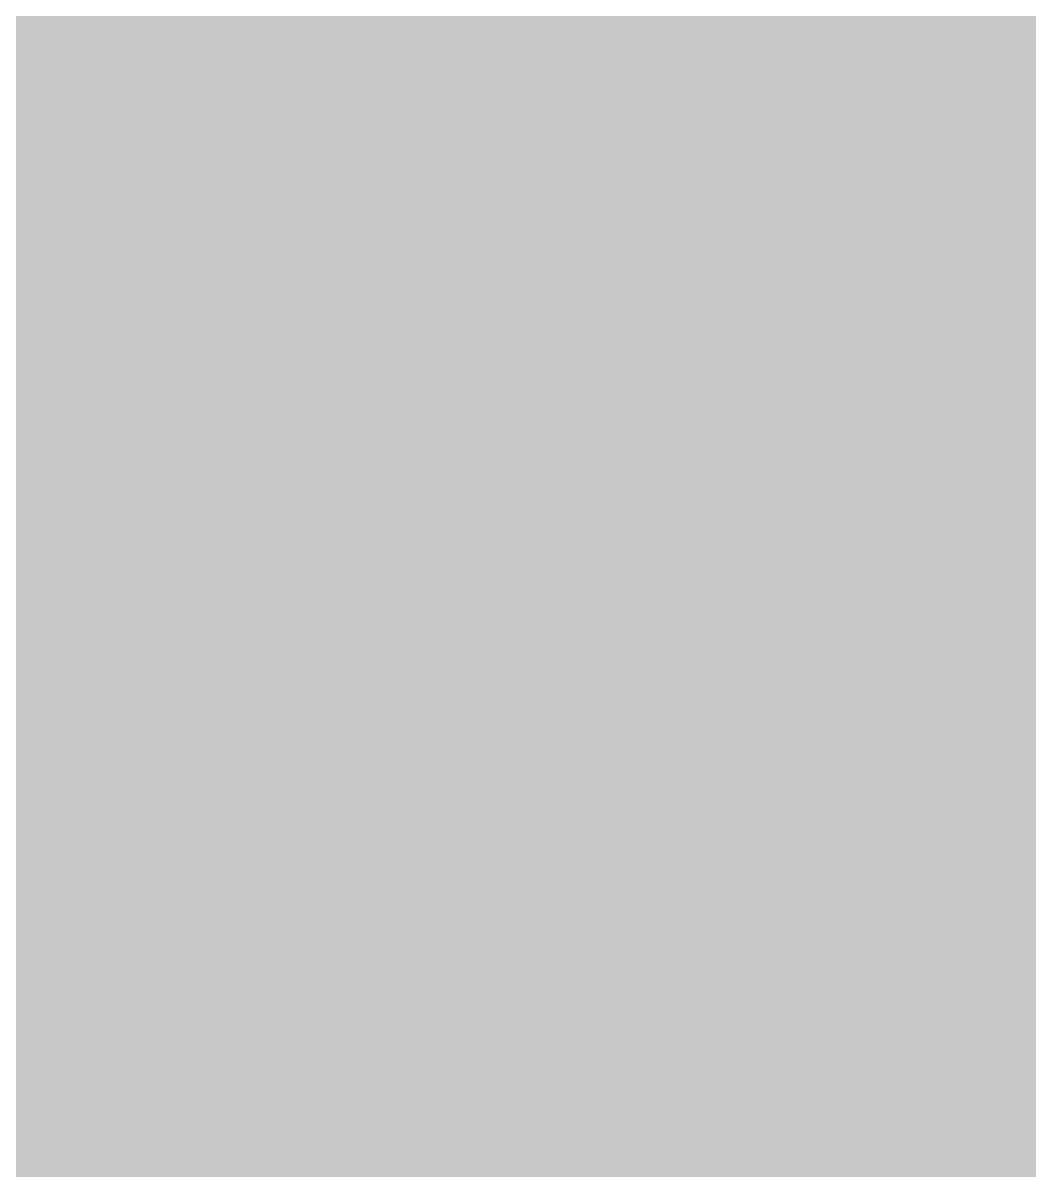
# Model space of a CAD drawing. Header units: millimetres. Extents: x 0 to 212, y 0 to 159.
# Drawn here: x 148.63 to 180.17, y 53.15 to 89.13 of the extents above; entities that cross this region are included whole.
import ezdxf

# ---------------------------------------------------------------- set-up
doc = ezdxf.new("R2010")
doc.units = ezdxf.units.MM

msp = doc.modelspace()

# ---------------------------------------------------------------- hatches: boundary and pattern name
msp.add_hatch(color=254).paths.add_polyline_path([(14.1633, 0.0536), (13.9878, 0.0533), (13.8125, 0.0559), (13.6373, 0.061), (13.462, 0.0686), (13.2893, 0.0787), (13.114, 0.0914), (12.9413, 0.1041), (12.7686, 0.1219), (12.5959, 0.1397), (12.4231, 0.16), (12.2504, 0.1829), (12.0777, 0.2057), (11.9075, 0.2337), (11.7373, 0.2616), (11.5672, 0.2921), (11.397, 0.3251), (11.2268, 0.3607), (11.0592, 0.3988), (10.8915, 0.4369), (10.7239, 0.4775), (10.5562, 0.5207), (10.3886, 0.5664), (10.2235, 0.6121), (10.0584, 0.6629), (9.8933, 0.7137), (9.7307, 0.7671), (9.5682, 0.8204), (9.4056, 0.8788), (9.2431, 0.9373), (9.083, 0.9982), (8.923, 1.0617), (8.763, 1.1252), (8.6055, 1.1938), (8.4455, 1.2624), (8.2906, 1.331), (8.1331, 1.4046), (7.9781, 1.4783), (7.8232, 1.5545), (7.6708, 1.6332), (7.5184, 1.7145), (7.366, 1.7958), (7.2161, 1.8796), (7.0663, 1.966), (6.919, 2.0523), (6.7716, 2.1438), (6.6243, 2.2352), (6.4795, 2.3266), (6.3348, 2.4232), (6.19, 2.5197), (6.0477, 2.6187), (5.908, 2.7178), (5.7683, 2.8194), (5.6286, 2.9235), (5.4915, 3.0302), (5.3543, 3.1369), (5.2197, 3.2461), (5.0851, 3.3579), (4.953, 3.4722), (4.8209, 3.5865), (4.6914, 3.7033), (4.5644, 3.8202), (4.4348, 3.9395), (4.3104, 4.0615), (4.1859, 4.1859), (4.0615, 4.3104), (3.9395, 4.4348), (3.8202, 4.5618), (3.7033, 4.6914), (3.5865, 4.8209), (3.4722, 4.953), (3.3579, 5.0851), (3.2487, 5.2197), (3.1369, 5.3543), (3.0302, 5.4915), (2.9235, 5.6286), (2.8194, 5.7683), (2.7178, 5.908), (2.6187, 6.0477), (2.5197, 6.19), (2.4232, 6.3348), (2.3266, 6.477), (2.2352, 6.6243), (2.1438, 6.7691), (2.0523, 6.919), (1.966, 7.0663), (1.8796, 7.2161), (1.7958, 7.366), (1.7145, 7.5184), (1.6332, 7.6708), (1.5545, 7.8232), (1.4783, 7.9781), (1.4046, 8.1331), (1.331, 8.2906), (1.2598, 8.4455), (1.1913, 8.603), (1.1252, 8.763), (1.0592, 8.923), (0.9982, 9.083), (0.9373, 9.2431), (0.8763, 9.4056), (0.8204, 9.5682), (0.7645, 9.7307), (0.7112, 9.8933), (0.6604, 10.0584), (0.6121, 10.2235), (0.5639, 10.3911), (0.5207, 10.5562), (0.4775, 10.7239), (0.4343, 10.8915), (0.3962, 11.0592), (0.3607, 11.2268), (0.3251, 11.397), (0.2921, 11.5672), (0.2616, 11.7373), (0.2311, 11.9075), (0.2057, 12.0802), (0.1803, 12.2504), (0.1575, 12.4231), (0.1372, 12.5959), (0.1194, 12.7686), (0.1041, 12.9413), (0.0889, 13.1166), (0.0787, 13.2893), (0.0686, 13.4645), (0.061, 13.6373), (0.0559, 13.8125), (0.0508, 13.9878), (0.0508, 14.163), (0.0522, 144.6925), (0.0508, 144.8664), (0.0559, 145.0416), (0.061, 145.2169), (0.0686, 145.3896), (0.0787, 145.5649), (0.0889, 145.7376), (0.1041, 145.9128), (0.1194, 146.0856), (0.1372, 146.2583), (0.1575, 146.431), (0.1803, 146.6037), (0.2057, 146.7739), (0.2311, 146.9466), (0.2616, 147.1168), (0.2921, 147.287), (0.3251, 147.4572), (0.3607, 147.6248), (0.3962, 147.795), (0.4343, 147.9626), (0.4775, 148.1303), (0.5207, 148.2979), (0.5639, 148.463), (0.6121, 148.6281), (0.6604, 148.7932), (0.7112, 148.9583), (0.7645, 149.1234), (0.8204, 149.286), (0.8763, 149.4485), (0.9373, 149.6111), (0.9982, 149.7711), (1.0592, 149.9311), (1.1252, 150.0911), (1.1913, 150.2486), (1.2598, 150.4061), (1.331, 150.5636), (1.4046, 150.7185), (1.4783, 150.876), (1.5545, 151.0284), (1.6332, 151.1833), (1.7145, 151.3357), (1.7958, 151.4856), (1.8796, 151.638), (1.966, 151.7879), (2.0523, 151.9352), (2.1438, 152.0825), (2.2352, 152.2298), (2.3266, 152.3746), (2.4232, 152.5194), (2.5197, 152.6616), (2.6187, 152.8039), (2.7178, 152.9461), (2.8194, 153.0858), (2.9235, 153.2255), (3.0302, 153.3627), (3.1369, 153.4973), (3.2487, 153.6344), (3.3579, 153.7665), (3.4722, 153.8986), (3.5865, 154.0307), (3.7033, 154.1602), (3.8202, 154.2898), (3.9395, 154.4168), (4.0615, 154.5438), (4.1859, 154.6682), (4.3104, 154.7901), (4.4348, 154.9121), (4.5644, 155.034), (4.6914, 155.1508), (4.8209, 155.2677), (4.953, 155.382), (5.0851, 155.4937), (5.2197, 155.6055), (5.3543, 155.7147), (5.4915, 155.8239), (5.6286, 155.9281), (5.7683, 156.0322), (5.908, 156.1338), (6.0477, 156.2354), (6.19, 156.3345), (6.3348, 156.431), (6.4795, 156.525), (6.6243, 156.6189), (6.7716, 156.7104), (6.919, 156.7993), (7.0663, 156.8882), (7.2161, 156.9745), (7.366, 157.0584), (7.5184, 157.1396), (7.6708, 157.2209), (7.8232, 157.2971), (7.9781, 157.3733), (8.1331, 157.4495), (8.2906, 157.5206), (8.4455, 157.5918), (8.6055, 157.6603), (8.763, 157.7289), (8.923, 157.7924), (9.083, 157.8559), (9.2431, 157.9169), (9.4056, 157.9753), (9.5682, 158.0337), (9.7307, 158.0871), (9.8933, 158.1404), (10.0584, 158.1912), (10.2235, 158.242), (10.3886, 158.2877), (10.5562, 158.3334), (10.7239, 158.3766), (10.8915, 158.4173), (11.0592, 158.4579), (11.2268, 158.4935), (11.397, 158.529), (11.5672, 158.562), (11.7373, 158.5925), (11.9075, 158.6205), (12.0777, 158.6484), (12.2504, 158.6713), (12.4231, 158.6941), (12.5959, 158.7144), (12.7686, 158.7322), (12.9413, 158.75), (13.114, 158.7627), (13.2893, 158.7754), (13.462, 158.7856), (13.6373, 158.7932), (13.8125, 158.7983), (13.9878, 158.8008), (14.163, 158.8033), (197.6078, 158.8036), (197.7822, 158.8008), (197.9574, 158.7983), (198.1327, 158.7932), (198.3054, 158.7856), (198.4807, 158.7754), (198.6534, 158.7627), (198.8287, 158.75), (199.0014, 158.7322), (199.1741, 158.7144), (199.3468, 158.6941), (199.5195, 158.6713), (199.6897, 158.6484), (199.8624, 158.6205), (200.0326, 158.5925), (200.2028, 158.562), (200.373, 158.529), (200.5432, 158.4935), (200.7108, 158.4579), (200.8784, 158.4173), (201.0461, 158.3766), (201.2137, 158.3334), (201.3788, 158.2877), (201.5465, 158.242), (201.7116, 158.1912), (201.8767, 158.1404), (202.0392, 158.0871), (202.2018, 158.0337), (202.3643, 157.9753), (202.5269, 157.9169), (202.6869, 157.8559), (202.8469, 157.7924), (203.007, 157.7289), (203.167, 157.6603), (203.3245, 157.5918), (203.4794, 157.5206), (203.6369, 157.4495), (203.7918, 157.3733), (203.9468, 157.2971), (204.0992, 157.2209), (204.2516, 157.1396), (204.404, 157.0584), (204.5538, 156.9745), (204.7037, 156.8882), (204.8535, 156.7993), (205.0009, 156.7104), (205.1456, 156.6189), (205.293, 156.525), (205.4352, 156.431), (205.58, 156.3345), (205.7222, 156.2354), (205.8619, 156.1338), (206.0016, 156.0322), (206.1413, 155.9281), (206.2785, 155.8239), (206.4156, 155.7147), (206.5503, 155.6055), (206.6849, 155.4937), (206.817, 155.382), (206.949, 155.2677), (207.0786, 155.1508), (207.2081, 155.034), (207.3351, 154.9121), (207.4596, 154.7901), (207.584, 154.6682), (207.7085, 154.5438), (207.8304, 154.4168), (207.9498, 154.2898), (208.0666, 154.1602), (208.1835, 154.0307), (208.2978, 153.8986), (208.4121, 153.7665), (208.5238, 153.6344), (208.6331, 153.4973), (208.7397, 153.3627), (208.8464, 153.2255), (208.9506, 153.0858), (209.0522, 152.9461), (209.1512, 152.8039), (209.2503, 152.6616), (209.3468, 152.5194), (209.4433, 152.3746), (209.5348, 152.2298), (209.6262, 152.0825), (209.7176, 151.9352), (209.804, 151.7879), (209.8904, 151.638), (209.9742, 151.4856), (210.0555, 151.3357), (210.1367, 151.1833), (210.2155, 151.0284), (210.2917, 150.876), (210.3653, 150.7185), (210.439, 150.5636), (210.5076, 150.4061), (210.5762, 150.2486), (210.6447, 150.0911), (210.7082, 149.9311), (210.7717, 149.7711), (210.8327, 149.6111), (210.8911, 149.4485), (210.9495, 149.286), (211.0029, 149.1234), (211.0562, 148.9583), (211.107, 148.7932), (211.1578, 148.6281), (211.2035, 148.463), (211.2493, 148.2979), (211.2924, 148.1303), (211.3331, 147.9626), (211.3712, 147.795), (211.4093, 147.6248), (211.4448, 147.4572), (211.4779, 147.287), (211.5083, 147.1168), (211.5363, 146.9466), (211.5642, 146.7739), (211.5871, 146.6037), (211.6099, 146.431), (211.6303, 146.2583), (211.648, 146.0856), (211.6658, 145.9128), (211.6785, 145.7376), (211.6912, 145.5649), (211.7014, 145.3896), (211.709, 145.2169), (211.7141, 145.0416), (211.7166, 144.8664), (211.7166, 144.6911), (211.7189, 14.1647), (211.7166, 13.9878), (211.7141, 13.8125), (211.709, 13.6373), (211.7014, 13.4645), (211.6912, 13.2893), (211.6785, 13.1166), (211.6658, 12.9413), (211.648, 12.7686), (211.6303, 12.5959), (211.6099, 12.4231), (211.5871, 12.2504), (211.5642, 12.0802), (211.5363, 11.9075), (211.5083, 11.7373), (211.4779, 11.5672), (211.4448, 11.397), (211.4093, 11.2268), (211.3712, 11.0592), (211.3331, 10.8915), (211.2924, 10.7239), (211.2493, 10.5562), (211.2035, 10.3911), (211.1578, 10.2235), (211.107, 10.0584), (211.0562, 9.8933), (211.0029, 9.7307), (210.9495, 9.5682), (210.8911, 9.4056), (210.8327, 9.2431), (210.7717, 9.083), (210.7082, 8.923), (210.6447, 8.763), (210.5762, 8.603), (210.5076, 8.4455), (210.439, 8.2906), (210.3653, 8.1331), (210.2917, 7.9781), (210.2155, 7.8232), (210.1367, 7.6708), (210.0555, 7.5184), (209.9742, 7.366), (209.8904, 7.2161), (209.804, 7.0663), (209.7176, 6.919), (209.6262, 6.7691), (209.5348, 6.6243), (209.4433, 6.477), (209.3468, 6.3348), (209.2503, 6.19), (209.1512, 6.0477), (209.0522, 5.908), (208.9506, 5.7683), (208.8464, 5.6286), (208.7397, 5.4915), (208.6331, 5.3543), (208.5238, 5.2197), (208.4121, 5.0851), (208.2978, 4.953), (208.1835, 4.8209), (208.0666, 4.6914), (207.9498, 4.5618), (207.8304, 4.4348), (207.7085, 4.3104), (207.584, 4.1859), (207.4596, 4.0615), (207.3351, 3.9395), (207.2081, 3.8202), (207.0786, 3.7033), (206.949, 3.5865), (206.817, 3.4722), (206.6849, 3.3579), (206.5503, 3.2461), (206.4156, 3.1369), (206.2785, 3.0302), (206.1413, 2.9235), (206.0016, 2.8194), (205.8619, 2.7178), (205.7222, 2.6187), (205.58, 2.5197), (205.4352, 2.4232), (205.293, 2.3266), (205.1456, 2.2352), (205.0009, 2.1438), (204.8535, 2.0523), (204.7037, 1.966), (204.5538, 1.8796), (204.404, 1.7958), (204.2516, 1.7145), (204.0992, 1.6332), (203.9468, 1.5545), (203.7918, 1.4783), (203.6369, 1.4046), (203.4794, 1.331), (203.3245, 1.2624), (203.167, 1.1938), (203.007, 1.1252), (202.8469, 1.0617), (202.6869, 0.9982), (202.5269, 0.9373), (202.3643, 0.8788), (202.2018, 0.8204), (202.0392, 0.7671), (201.8767, 0.7137), (201.7116, 0.6629), (201.5465, 0.6121), (201.3788, 0.5664), (201.2137, 0.5207), (201.0461, 0.4775), (200.8784, 0.4369), (200.7108, 0.3988), (200.5432, 0.3607), (200.373, 0.3251), (200.2028, 0.2921), (200.0326, 0.2616), (199.8624, 0.2337), (199.6897, 0.2057), (199.5195, 0.1829), (199.3468, 0.16), (199.1741, 0.1397), (199.0014, 0.1219), (198.8287, 0.1041), (198.6534, 0.0914), (198.4807, 0.0787), (198.3054, 0.0686), (198.1327, 0.061), (197.9574, 0.0559), (197.7822, 0.0533), (197.6069, 0.0533)])
h = msp.add_hatch(color=59)
edge = h.paths.add_edge_path()
edge.add_line((150.7945, 76.0772), (150.7947, 75.8876))
edge.add_line((150.7947, 75.8876), (150.7998, 75.7047))
edge.add_line((150.7998, 75.7047), (150.8074, 75.5218))
edge.add_line((150.8074, 75.5218), (150.8176, 75.344))
edge.add_line((150.8176, 75.344), (150.8328, 75.1688))
edge.add_line((150.8328, 75.1688), (150.8481, 74.9935))
edge.add_line((150.8481, 74.9935), (150.8684, 74.8233))
edge.add_line((150.8684, 74.8233), (150.8912, 74.6557))
edge.add_line((150.8912, 74.6557), (150.9166, 74.4906))
edge.add_line((150.9166, 74.4906), (150.9471, 74.328))
edge.add_line((150.9471, 74.328), (150.9776, 74.168))
edge.add_line((150.9776, 74.168), (151.0132, 74.0131))
edge.add_line((151.0132, 74.0131), (151.0487, 73.8581))
edge.add_line((151.0487, 73.8581), (151.0894, 73.7083))
edge.add_line((151.0894, 73.7083), (151.1325, 73.5584))
edge.add_line((151.1325, 73.5584), (151.1783, 73.4136))
edge.add_line((151.1783, 73.4136), (151.2265, 73.2714))
edge.add_line((151.2265, 73.2714), (151.2773, 73.1317))
edge.add_line((151.2773, 73.1317), (151.3307, 72.9945))
edge.add_line((151.3307, 72.9945), (151.3891, 72.8624))
edge.add_line((151.3891, 72.8624), (151.4475, 72.7304))
edge.add_line((151.4475, 72.7304), (151.5085, 72.6034))
edge.add_line((151.5085, 72.6034), (151.572, 72.4764))
edge.add_line((151.572, 72.4764), (151.6405, 72.3544))
edge.add_line((151.6405, 72.3544), (151.7091, 72.2351))
edge.add_line((151.7091, 72.2351), (151.7802, 72.1182))
edge.add_line((151.7802, 72.1182), (151.8539, 72.0039))
edge.add_line((151.8539, 72.0039), (151.9326, 71.8947))
edge.add_line((151.9326, 71.8947), (152.0114, 71.7855))
edge.add_line((152.0114, 71.7855), (152.0927, 71.6813))
edge.add_line((152.0927, 71.6813), (152.1765, 71.5797))
edge.add_line((152.1765, 71.5797), (152.2628, 71.4807))
edge.add_line((152.2628, 71.4807), (152.3492, 71.3842))
edge.add_line((152.3492, 71.3842), (152.4406, 71.2902))
edge.add_line((152.4406, 71.2902), (152.5346, 71.2013))
edge.add_line((152.5346, 71.2013), (152.6286, 71.1149))
edge.add_line((152.6286, 71.1149), (152.7251, 71.0311))
edge.add_line((152.7251, 71.0311), (152.8267, 70.9498))
edge.add_line((152.8267, 70.9498), (152.9283, 70.8711))
edge.add_line((152.9283, 70.8711), (153.0299, 70.7949))
edge.add_line((153.0299, 70.7949), (153.1366, 70.7238))
edge.add_line((153.1366, 70.7238), (153.2458, 70.6526))
edge.add_line((153.2458, 70.6526), (153.355, 70.5866))
edge.add_line((153.355, 70.5866), (153.4668, 70.5231))
edge.add_line((153.4668, 70.5231), (153.5811, 70.4647))
edge.add_line((153.5811, 70.4647), (153.6954, 70.4063))
edge.add_line((153.6954, 70.4063), (153.8148, 70.3529))
edge.add_line((153.8148, 70.3529), (153.9342, 70.3021))
edge.add_line((153.9342, 70.3021), (154.0561, 70.2539))
edge.add_line((154.0561, 70.2539), (154.178, 70.2081))
edge.add_line((154.178, 70.2081), (154.305, 70.1675))
edge.add_line((154.305, 70.1675), (154.432, 70.1269))
edge.add_line((154.432, 70.1269), (154.559, 70.0913))
edge.add_line((154.559, 70.0913), (154.6911, 70.0583))
edge.add_line((154.6911, 70.0583), (154.8232, 70.0303))
edge.add_line((154.8232, 70.0303), (154.9552, 70.0024))
edge.add_line((154.9552, 70.0024), (155.0924, 69.9795))
edge.add_line((155.0924, 69.9795), (155.2296, 69.9592))
edge.add_line((155.2296, 69.9592), (155.3667, 69.9414))
edge.add_line((155.3667, 69.9414), (155.509, 69.9287))
edge.add_line((155.509, 69.9287), (155.6512, 69.916))
edge.add_line((155.6512, 69.916), (155.7934, 69.9084))
edge.add_line((155.7934, 69.9084), (155.9382, 69.9033))
edge.add_line((155.9382, 69.9033), (156.0855, 69.9033))
edge.add_line((156.0855, 69.9033), (156.1871, 69.9033))
edge.add_line((156.1871, 69.9033), (156.2887, 69.9059))
edge.add_line((156.2887, 69.9059), (156.3878, 69.9084))
edge.add_line((156.3878, 69.9084), (156.4894, 69.9135))
edge.add_line((156.4894, 69.9135), (156.5859, 69.9211))
edge.add_line((156.5859, 69.9211), (156.685, 69.9287))
edge.add_line((156.685, 69.9287), (156.7815, 69.9389))
edge.add_line((156.7815, 69.9389), (156.878, 69.9516))
edge.add_line((156.878, 69.9516), (156.9745, 69.9643))
edge.add_line((156.9745, 69.9643), (157.0685, 69.977))
edge.add_line((157.0685, 69.977), (157.1625, 69.9922))
edge.add_line((157.1625, 69.9922), (157.2565, 70.01))
edge.add_line((157.2565, 70.01), (157.3479, 70.0278))
edge.add_line((157.3479, 70.0278), (157.4394, 70.0481))
edge.add_line((157.4394, 70.0481), (157.5308, 70.0684))
edge.add_line((157.5308, 70.0684), (157.6222, 70.0888))
edge.add_line((157.6222, 70.0888), (157.7111, 70.1142))
edge.add_line((157.7111, 70.1142), (157.7975, 70.137))
edge.add_line((157.7975, 70.137), (157.8864, 70.165))
edge.add_line((157.8864, 70.165), (157.9728, 70.1904))
edge.add_line((157.9728, 70.1904), (158.0591, 70.2183))
edge.add_line((158.0591, 70.2183), (158.1455, 70.2488))
edge.add_line((158.1455, 70.2488), (158.2293, 70.2793))
edge.add_line((158.2293, 70.2793), (158.3131, 70.3123))
edge.add_line((158.3131, 70.3123), (158.3969, 70.3453))
edge.add_line((158.3969, 70.3453), (158.4782, 70.3783))
edge.add_line((158.4782, 70.3783), (158.5595, 70.4139))
edge.add_line((158.5595, 70.4139), (158.6408, 70.452))
edge.add_line((158.6408, 70.452), (158.7195, 70.4875))
edge.add_line((158.7195, 70.4875), (158.8008, 70.5282))
edge.add_line((158.8008, 70.5282), (158.877, 70.5663))
edge.add_line((158.877, 70.5663), (158.9557, 70.6069))
edge.add_line((158.9557, 70.6069), (159.0319, 70.6501))
edge.add_line((159.0319, 70.6501), (159.1081, 70.6933))
edge.add_line((159.1081, 70.6933), (159.1843, 70.7365))
edge.add_line((159.1843, 70.7365), (159.258, 70.7822))
edge.add_line((159.258, 70.7822), (159.3342, 70.8279))
edge.add_line((159.3342, 70.8279), (159.4053, 70.8736))
edge.add_line((159.4053, 70.8736), (159.479, 70.9219))
edge.add_line((159.479, 70.9219), (159.5501, 70.9701))
edge.add_line((159.5501, 70.9701), (159.6212, 71.0209))
edge.add_line((159.6212, 71.0209), (159.6923, 71.0692))
edge.add_line((159.6923, 71.0692), (159.7609, 71.1225))
edge.add_line((159.7609, 71.1225), (159.8295, 71.1733))
edge.add_line((159.8295, 71.1733), (159.8981, 71.2267))
edge.add_line((159.8981, 71.2267), (159.9667, 71.28))
edge.add_line((159.9667, 71.28), (160.0327, 71.3359))
edge.add_line((160.0327, 71.3359), (160.0987, 71.3918))
edge.add_line((160.0987, 71.3918), (160.1648, 71.4477))
edge.add_line((160.1648, 71.4477), (160.2283, 71.5035))
edge.add_line((160.2283, 71.5035), (160.2918, 71.562))
edge.add_line((160.2918, 71.562), (160.3553, 71.6204))
edge.add_line((160.3553, 71.6204), (160.4188, 71.6788))
edge.add_line((160.4188, 71.6788), (160.4797, 71.7398))
edge.add_line((160.4797, 71.7398), (160.5407, 71.7982))
edge.add_line((160.5407, 71.7982), (160.6017, 71.8617))
edge.add_line((160.6017, 71.8617), (160.6601, 71.9226))
edge.add_line((160.6601, 71.9226), (160.721, 71.9836))
edge.add_line((160.721, 71.9836), (160.7795, 72.0471))
edge.add_line((160.7795, 72.0471), (160.8353, 72.1106))
edge.add_line((160.8353, 72.1106), (160.8938, 72.1766))
edge.add_line((160.8938, 72.1766), (160.9496, 72.2401))
edge.add_line((160.9496, 72.2401), (161.0055, 72.3062))
edge.add_line((161.0055, 72.3062), (161.0589, 72.3722))
edge.add_line((161.0589, 72.3722), (160.4617, 68.9497))
edge.add_line((160.4617, 68.9497), (160.4391, 68.8315))
edge.add_line((160.4391, 68.8315), (160.4137, 68.7146))
edge.add_line((160.4137, 68.7146), (160.3883, 68.6003))
edge.add_line((160.3883, 68.6003), (160.3629, 68.4886))
edge.add_line((160.3629, 68.4886), (160.335, 68.3793))
edge.add_line((160.335, 68.3793), (160.3045, 68.2727))
edge.add_line((160.3045, 68.2727), (160.274, 68.1685))
edge.add_line((160.274, 68.1685), (160.2435, 68.0644))
edge.add_line((160.2435, 68.0644), (160.208, 67.9628))
edge.add_line((160.208, 67.9628), (160.1724, 67.8637))
edge.add_line((160.1724, 67.8637), (160.1368, 67.7672))
edge.add_line((160.1368, 67.7672), (160.0987, 67.6732))
edge.add_line((160.0987, 67.6732), (160.0581, 67.5818))
edge.add_line((160.0581, 67.5818), (160.0149, 67.4903))
edge.add_line((160.0149, 67.4903), (159.9717, 67.4014))
edge.add_line((159.9717, 67.4014), (159.9286, 67.3151))
edge.add_line((159.9286, 67.3151), (159.8803, 67.2313))
edge.add_line((159.8803, 67.2313), (159.832, 67.1474))
edge.add_line((159.832, 67.1474), (159.7838, 67.0662))
edge.add_line((159.7838, 67.0662), (159.733, 66.9874))
edge.add_line((159.733, 66.9874), (159.6796, 66.9112))
edge.add_line((159.6796, 66.9112), (159.6238, 66.8376))
edge.add_line((159.6238, 66.8376), (159.5679, 66.7639))
edge.add_line((159.5679, 66.7639), (159.5095, 66.6928))
edge.add_line((159.5095, 66.6928), (159.4485, 66.6242))
edge.add_line((159.4485, 66.6242), (159.3875, 66.5582))
edge.add_line((159.3875, 66.5582), (159.324, 66.4921))
edge.add_line((159.324, 66.4921), (159.258, 66.4312))
edge.add_line((159.258, 66.4312), (159.192, 66.3702))
edge.add_line((159.192, 66.3702), (159.1208, 66.3092))
edge.add_line((159.1208, 66.3092), (159.0523, 66.2534))
edge.add_line((159.0523, 66.2534), (158.9786, 66.1975))
edge.add_line((158.9786, 66.1975), (158.9049, 66.1441))
edge.add_line((158.9049, 66.1441), (158.8287, 66.0908))
edge.add_line((158.8287, 66.0908), (158.75, 66.0425))
edge.add_line((158.75, 66.0425), (158.6687, 65.9943))
edge.add_line((158.6687, 65.9943), (158.5874, 65.9486))
edge.add_line((158.5874, 65.9486), (158.5036, 65.9028))
edge.add_line((158.5036, 65.9028), (158.4173, 65.8597))
edge.add_line((158.4173, 65.8597), (158.3284, 65.819))
edge.add_line((158.3284, 65.819), (158.2395, 65.7809))
edge.add_line((158.2395, 65.7809), (158.148, 65.7428))
edge.add_line((158.148, 65.7428), (158.054, 65.7073))
edge.add_line((158.054, 65.7073), (157.9575, 65.6742))
edge.add_line((157.9575, 65.6742), (157.8585, 65.6412))
edge.add_line((157.8585, 65.6412), (157.7594, 65.6107))
edge.add_line((157.7594, 65.6107), (157.6578, 65.5828))
edge.add_line((157.6578, 65.5828), (157.5537, 65.5549))
edge.add_line((157.5537, 65.5549), (157.447, 65.5295))
edge.add_line((157.447, 65.5295), (157.3378, 65.5066))
edge.add_line((157.3378, 65.5066), (157.2285, 65.4837))
edge.add_line((157.2285, 65.4837), (157.1142, 65.466))
edge.add_line((157.1142, 65.466), (156.9999, 65.4456))
edge.add_line((156.9999, 65.4456), (156.8831, 65.4304))
edge.add_line((156.8831, 65.4304), (156.7637, 65.4152))
edge.add_line((156.7637, 65.4152), (156.6418, 65.3999))
edge.add_line((156.6418, 65.3999), (156.5199, 65.3898))
edge.add_line((156.5199, 65.3898), (156.3929, 65.3796))
edge.add_line((156.3929, 65.3796), (156.2659, 65.3694))
edge.add_line((156.2659, 65.3694), (156.1363, 65.3618))
edge.add_line((156.1363, 65.3618), (156.0043, 65.3567))
edge.add_line((156.0043, 65.3567), (155.8671, 65.3542))
edge.add_line((155.8671, 65.3542), (155.7299, 65.3517))
edge.add_line((155.7299, 65.3517), (155.5928, 65.3517))
edge.add_line((155.5928, 65.3517), (155.5293, 65.3517))
edge.add_line((155.5293, 65.3517), (155.4658, 65.3517))
edge.add_line((155.4658, 65.3517), (155.4023, 65.3517))
edge.add_line((155.4023, 65.3517), (155.3362, 65.3542))
edge.add_line((155.3362, 65.3542), (155.2727, 65.3567))
edge.add_line((155.2727, 65.3567), (155.2067, 65.3567))
edge.add_line((155.2067, 65.3567), (155.1407, 65.3618))
edge.add_line((155.1407, 65.3618), (155.0746, 65.3644))
edge.add_line((155.0746, 65.3644), (155.0086, 65.3669))
edge.add_line((155.0086, 65.3669), (154.9425, 65.372))
edge.add_line((154.9425, 65.372), (154.874, 65.3745))
edge.add_line((154.874, 65.3745), (154.8054, 65.3796))
edge.add_line((154.8054, 65.3796), (154.7393, 65.3847))
edge.add_line((154.7393, 65.3847), (154.6708, 65.3898))
edge.add_line((154.6708, 65.3898), (154.6022, 65.3974))
edge.add_line((154.6022, 65.3974), (154.5311, 65.4025))
edge.add_line((154.5311, 65.4025), (154.4625, 65.4101))
edge.add_line((154.4625, 65.4101), (154.3939, 65.4177))
edge.add_line((154.3939, 65.4177), (154.3228, 65.4253))
edge.add_line((154.3228, 65.4253), (154.2517, 65.4329))
edge.add_line((154.2517, 65.4329), (154.1831, 65.4406))
edge.add_line((154.1831, 65.4406), (154.112, 65.4482))
edge.add_line((154.112, 65.4482), (154.0408, 65.4583))
edge.add_line((154.0408, 65.4583), (153.9672, 65.4685))
edge.add_line((153.9672, 65.4685), (153.8961, 65.4787))
edge.add_line((153.8961, 65.4787), (153.8249, 65.4888))
edge.add_line((153.8249, 65.4888), (153.7513, 65.499))
edge.add_line((153.7513, 65.499), (153.6802, 65.5091))
edge.add_line((153.6802, 65.5091), (153.6065, 65.5218))
edge.add_line((153.6065, 65.5218), (153.5328, 65.532))
edge.add_line((153.5328, 65.532), (153.4592, 65.5447))
edge.add_line((153.4592, 65.5447), (153.3855, 65.5574))
edge.add_line((153.3855, 65.5574), (153.3119, 65.5701))
edge.add_line((153.3119, 65.5701), (153.2382, 65.5853))
edge.add_line((153.2382, 65.5853), (153.1645, 65.598))
edge.add_line((153.1645, 65.598), (153.0909, 65.6133))
edge.add_line((153.0909, 65.6133), (153.0172, 65.626))
edge.add_line((153.0172, 65.626), (152.941, 65.6412))
edge.add_line((152.941, 65.6412), (152.8674, 65.6565))
edge.add_line((152.8674, 65.6565), (152.7912, 65.6717))
edge.add_line((152.7912, 65.6717), (152.7175, 65.6895))
edge.add_line((152.7175, 65.6895), (152.6413, 65.7047))
edge.add_line((152.6413, 65.7047), (152.5676, 65.7225))
edge.add_line((152.5676, 65.7225), (152.4914, 65.7403))
edge.add_line((152.4914, 65.7403), (152.4152, 65.7581))
edge.add_line((152.4152, 65.7581), (152.339, 65.7758))
edge.add_line((152.339, 65.7758), (152.2628, 65.7936))
edge.add_line((152.2628, 65.7936), (152.1892, 65.8114))
edge.add_line((152.1892, 65.8114), (152.113, 65.8317))
edge.add_line((152.113, 65.8317), (152.0368, 65.8495))
edge.add_line((152.0368, 65.8495), (151.9606, 65.8698))
edge.add_line((151.9606, 65.8698), (151.8844, 65.8901))
edge.add_line((151.8844, 65.8901), (151.8082, 65.9105))
edge.add_line((151.8082, 65.9105), (151.732, 65.9333))
edge.add_line((151.732, 65.9333), (151.6558, 65.9536))
edge.add_line((151.6558, 65.9536), (151.5796, 65.9765))
edge.add_line((151.5796, 65.9765), (151.5034, 65.9968))
edge.add_line((151.5034, 65.9968), (151.4272, 66.0197))
edge.add_line((151.4272, 66.0197), (151.351, 66.0425))
edge.add_line((151.351, 66.0425), (151.2748, 66.0654))
edge.add_line((151.2748, 66.0654), (151.1986, 66.0883))
edge.add_line((151.1986, 66.0883), (151.1224, 66.1137))
edge.add_line((151.1224, 66.1137), (151.0462, 66.1365))
edge.add_line((151.0462, 66.1365), (150.97, 66.1619))
edge.add_line((150.97, 66.1619), (149.63, 63.3772))
edge.add_line((149.63, 63.3772), (149.7, 63.3501))
edge.add_line((149.7, 63.3501), (149.7711, 63.3273))
edge.add_line((149.7711, 63.3273), (149.8448, 63.3019))
edge.add_line((149.8448, 63.3019), (149.9184, 63.2765))
edge.add_line((149.9184, 63.2765), (149.9921, 63.2511))
edge.add_line((149.9921, 63.2511), (150.0657, 63.2282))
edge.add_line((150.0657, 63.2282), (150.1394, 63.2028))
edge.add_line((150.1394, 63.2028), (150.2156, 63.1774))
edge.add_line((150.2156, 63.1774), (150.2918, 63.1546))
edge.add_line((150.2918, 63.1546), (150.368, 63.1292))
edge.add_line((150.368, 63.1292), (150.4467, 63.1063))
edge.add_line((150.4467, 63.1063), (150.5229, 63.0809))
edge.add_line((150.5229, 63.0809), (150.6017, 63.058))
edge.add_line((150.6017, 63.058), (150.6804, 63.0352))
edge.add_line((150.6804, 63.0352), (150.7592, 63.0098))
edge.add_line((150.7592, 63.0098), (150.8404, 62.9869))
edge.add_line((150.8404, 62.9869), (150.9192, 62.9641))
edge.add_line((150.9192, 62.9641), (151.0005, 62.9412))
edge.add_line((151.0005, 62.9412), (151.0817, 62.9183))
edge.add_line((151.0817, 62.9183), (151.1656, 62.8955))
edge.add_line((151.1656, 62.8955), (151.2468, 62.8726))
edge.add_line((151.2468, 62.8726), (151.3307, 62.8523))
edge.add_line((151.3307, 62.8523), (151.4145, 62.8294))
edge.add_line((151.4145, 62.8294), (151.5008, 62.8091))
edge.add_line((151.5008, 62.8091), (151.5847, 62.7863))
edge.add_line((151.5847, 62.7863), (151.671, 62.7659))
edge.add_line((151.671, 62.7659), (151.7574, 62.7456))
edge.add_line((151.7574, 62.7456), (151.8437, 62.7253))
edge.add_line((151.8437, 62.7253), (151.9301, 62.705))
edge.add_line((151.9301, 62.705), (152.019, 62.6872))
edge.add_line((152.019, 62.6872), (152.1079, 62.6669))
edge.add_line((152.1079, 62.6669), (152.1968, 62.6491))
edge.add_line((152.1968, 62.6491), (152.2857, 62.6288))
edge.add_line((152.2857, 62.6288), (152.3746, 62.611))
edge.add_line((152.3746, 62.611), (152.466, 62.5932))
edge.add_line((152.466, 62.5932), (152.5575, 62.578))
edge.add_line((152.5575, 62.578), (152.6489, 62.5602))
edge.add_line((152.6489, 62.5602), (152.7429, 62.545))
edge.add_line((152.7429, 62.545), (152.8343, 62.5272))
edge.add_line((152.8343, 62.5272), (152.9283, 62.5119))
edge.add_line((152.9283, 62.5119), (153.0223, 62.4992))
edge.add_line((153.0223, 62.4992), (153.1188, 62.484))
edge.add_line((153.1188, 62.484), (153.2128, 62.4688))
edge.add_line((153.2128, 62.4688), (153.3093, 62.4561))
edge.add_line((153.3093, 62.4561), (153.4058, 62.4434))
edge.add_line((153.4058, 62.4434), (153.5024, 62.4307))
edge.add_line((153.5024, 62.4307), (153.5989, 62.4205))
edge.add_line((153.5989, 62.4205), (153.6979, 62.4078))
edge.add_line((153.6979, 62.4078), (153.797, 62.3976))
edge.add_line((153.797, 62.3976), (153.8961, 62.3875))
edge.add_line((153.8961, 62.3875), (153.9951, 62.3799))
edge.add_line((153.9951, 62.3799), (154.0967, 62.3697))
edge.add_line((154.0967, 62.3697), (154.1983, 62.3621))
edge.add_line((154.1983, 62.3621), (154.2974, 62.3545))
edge.add_line((154.2974, 62.3545), (154.4015, 62.3468))
edge.add_line((154.4015, 62.3468), (154.5031, 62.3418))
edge.add_line((154.5031, 62.3418), (154.6073, 62.3367))
edge.add_line((154.6073, 62.3367), (154.7114, 62.3316))
edge.add_line((154.7114, 62.3316), (154.8155, 62.3265))
edge.add_line((154.8155, 62.3265), (154.9197, 62.324))
edge.add_line((154.9197, 62.324), (155.0264, 62.3214))
edge.add_line((155.0264, 62.3214), (155.1305, 62.3189))
edge.add_line((155.1305, 62.3189), (155.2372, 62.3189))
edge.add_line((155.2372, 62.3189), (155.3439, 62.3164))
edge.add_line((155.3439, 62.3164), (155.5979, 62.3189))
edge.add_line((155.5979, 62.3189), (155.8468, 62.324))
edge.add_line((155.8468, 62.324), (156.0906, 62.3316))
edge.add_line((156.0906, 62.3316), (156.3294, 62.3443))
edge.add_line((156.3294, 62.3443), (156.5656, 62.3595))
edge.add_line((156.5656, 62.3595), (156.7967, 62.3773))
edge.add_line((156.7967, 62.3773), (157.0253, 62.4002))
edge.add_line((157.0253, 62.4002), (157.2463, 62.4256))
edge.add_line((157.2463, 62.4256), (157.4673, 62.4535))
edge.add_line((157.4673, 62.4535), (157.6807, 62.4865))
edge.add_line((157.6807, 62.4865), (157.894, 62.5221))
edge.add_line((157.894, 62.5221), (158.0998, 62.5602))
edge.add_line((158.0998, 62.5602), (158.303, 62.6034))
edge.add_line((158.303, 62.6034), (158.5036, 62.6491))
edge.add_line((158.5036, 62.6491), (158.6992, 62.6974))
edge.add_line((158.6992, 62.6974), (158.8897, 62.7507))
edge.add_line((158.8897, 62.7507), (159.0777, 62.8066))
edge.add_line((159.0777, 62.8066), (159.2631, 62.865))
edge.add_line((159.2631, 62.865), (159.4434, 62.9285))
edge.add_line((159.4434, 62.9285), (159.6187, 62.9945))
edge.add_line((159.6187, 62.9945), (159.7914, 63.0657))
edge.add_line((159.7914, 63.0657), (159.9616, 63.1368))
edge.add_line((159.9616, 63.1368), (160.1267, 63.2155))
edge.add_line((160.1267, 63.2155), (160.2892, 63.2943))
edge.add_line((160.2892, 63.2943), (160.4467, 63.3781))
edge.add_line((160.4467, 63.3781), (160.6017, 63.4644))
edge.add_line((160.6017, 63.4644), (160.7515, 63.5559))
edge.add_line((160.7515, 63.5559), (160.9014, 63.6499))
edge.add_line((160.9014, 63.6499), (161.0436, 63.7464))
edge.add_line((161.0436, 63.7464), (161.1859, 63.848))
edge.add_line((161.1859, 63.848), (161.323, 63.9521))
edge.add_line((161.323, 63.9521), (161.4576, 64.0588))
edge.add_line((161.4576, 64.0588), (161.5872, 64.1706))
edge.add_line((161.5872, 64.1706), (161.7142, 64.2849))
edge.add_line((161.7142, 64.2849), (161.8386, 64.4042))
edge.add_line((161.8386, 64.4042), (161.958, 64.5262))
edge.add_line((161.958, 64.5262), (162.0774, 64.6506))
edge.add_line((162.0774, 64.6506), (162.1917, 64.7802))
edge.add_line((162.1917, 64.7802), (162.3009, 64.9122))
edge.add_line((162.3009, 64.9122), (162.4101, 65.0469))
edge.add_line((162.4101, 65.0469), (162.5143, 65.1866))
edge.add_line((162.5143, 65.1866), (162.6159, 65.3313))
edge.add_line((162.6159, 65.3313), (162.7149, 65.4761))
edge.add_line((162.7149, 65.4761), (162.8115, 65.626))
edge.add_line((162.8115, 65.626), (162.9029, 65.7809))
edge.add_line((162.9029, 65.7809), (162.9918, 65.9359))
edge.add_line((162.9918, 65.9359), (163.0807, 66.0984))
edge.add_line((163.0807, 66.0984), (163.162, 66.261))
edge.add_line((163.162, 66.261), (163.2433, 66.4286))
edge.add_line((163.2433, 66.4286), (163.322, 66.6013))
edge.add_line((163.322, 66.6013), (163.3982, 66.7741))
edge.add_line((163.3982, 66.7741), (163.4693, 66.9544))
edge.add_line((163.4693, 66.9544), (163.5379, 67.1347))
edge.add_line((163.5379, 67.1347), (163.6065, 67.3202))
edge.add_line((163.6065, 67.3202), (163.67, 67.5107))
edge.add_line((163.67, 67.5107), (163.7309, 67.7037))
edge.add_line((163.7309, 67.7037), (163.7894, 67.8993))
edge.add_line((163.7894, 67.8993), (163.8452, 68.0999))
edge.add_line((163.8452, 68.0999), (163.8986, 68.3031))
edge.add_line((163.8986, 68.3031), (163.9494, 68.5089))
edge.add_line((163.9494, 68.5089), (163.9976, 68.7197))
edge.add_line((163.9976, 68.7197), (164.0434, 68.9331))
edge.add_line((164.0434, 68.9331), (164.0865, 69.1515))
edge.add_line((164.0865, 69.1515), (164.1297, 69.3725))
edge.add_line((164.1297, 69.3725), (167.0925, 86.2358))
edge.add_line((167.0925, 86.2358), (166.9847, 86.2762))
edge.add_line((166.9847, 86.2762), (166.878, 86.3168))
edge.add_line((166.878, 86.3168), (166.7688, 86.3549))
edge.add_line((166.7688, 86.3549), (166.6621, 86.3956))
edge.add_line((166.6621, 86.3956), (166.558, 86.4337))
edge.add_line((166.558, 86.4337), (166.4513, 86.4718))
edge.add_line((166.4513, 86.4718), (166.3446, 86.5073))
edge.add_line((166.3446, 86.5073), (166.2379, 86.5429))
edge.add_line((166.2379, 86.5429), (166.1338, 86.5784))
edge.add_line((166.1338, 86.5784), (166.0271, 86.614))
edge.add_line((166.0271, 86.614), (165.9204, 86.6496))
edge.add_line((165.9204, 86.6496), (165.8163, 86.6826))
edge.add_line((165.8163, 86.6826), (165.7121, 86.7156))
edge.add_line((165.7121, 86.7156), (165.6055, 86.7486))
edge.add_line((165.6055, 86.7486), (165.5013, 86.7791))
edge.add_line((165.5013, 86.7791), (165.3946, 86.8096))
edge.add_line((165.3946, 86.8096), (165.2905, 86.8401))
edge.add_line((165.2905, 86.8401), (165.1864, 86.8705))
edge.add_line((165.1864, 86.8705), (165.0797, 86.8985))
edge.add_line((165.0797, 86.8985), (164.9755, 86.929))
edge.add_line((164.9755, 86.929), (164.8714, 86.9569))
edge.add_line((164.8714, 86.9569), (164.7673, 86.9823))
edge.add_line((164.7673, 86.9823), (164.6606, 87.0102))
edge.add_line((164.6606, 87.0102), (164.5564, 87.0356))
edge.add_line((164.5564, 87.0356), (164.4523, 87.061))
edge.add_line((164.4523, 87.061), (164.3456, 87.0839))
edge.add_line((164.3456, 87.0839), (164.2415, 87.1093))
edge.add_line((164.2415, 87.1093), (164.1348, 87.1322))
edge.add_line((164.1348, 87.1322), (164.0307, 87.155))
edge.add_line((164.0307, 87.155), (163.924, 87.1753))
edge.add_line((163.924, 87.1753), (163.8198, 87.1982))
edge.add_line((163.8198, 87.1982), (163.7132, 87.2185))
edge.add_line((163.7132, 87.2185), (163.6065, 87.2388))
edge.add_line((163.6065, 87.2388), (163.5023, 87.2566))
edge.add_line((163.5023, 87.2566), (163.3957, 87.2769))
edge.add_line((163.3957, 87.2769), (163.289, 87.2947))
edge.add_line((163.289, 87.2947), (163.1823, 87.31))
edge.add_line((163.1823, 87.31), (163.0756, 87.3277))
edge.add_line((163.0756, 87.3277), (162.9689, 87.343))
edge.add_line((162.9689, 87.343), (162.8597, 87.3582))
edge.add_line((162.8597, 87.3582), (162.753, 87.3735))
edge.add_line((162.753, 87.3735), (162.6464, 87.3887))
edge.add_line((162.6464, 87.3887), (162.5371, 87.4014))
edge.add_line((162.5371, 87.4014), (162.4279, 87.4141))
edge.add_line((162.4279, 87.4141), (162.3212, 87.4268))
edge.add_line((162.3212, 87.4268), (162.212, 87.4395))
edge.add_line((162.212, 87.4395), (162.1028, 87.4497))
edge.add_line((162.1028, 87.4497), (161.991, 87.4598))
edge.add_line((161.991, 87.4598), (161.8818, 87.47))
edge.add_line((161.8818, 87.47), (161.7701, 87.4776))
edge.add_line((161.7701, 87.4776), (161.6608, 87.4878))
edge.add_line((161.6608, 87.4878), (161.5491, 87.4954))
edge.add_line((161.5491, 87.4954), (161.4373, 87.503))
edge.add_line((161.4373, 87.503), (161.3256, 87.5081))
edge.add_line((161.3256, 87.5081), (161.2138, 87.5157))
edge.add_line((161.2138, 87.5157), (161.0995, 87.5208))
edge.add_line((161.0995, 87.5208), (160.9852, 87.5233))
edge.add_line((160.9852, 87.5233), (160.8734, 87.5284))
edge.add_line((160.8734, 87.5284), (160.7566, 87.5309))
edge.add_line((160.7566, 87.5309), (160.6423, 87.536))
edge.add_line((160.6423, 87.536), (160.528, 87.536))
edge.add_line((160.528, 87.536), (160.4112, 87.5386))
edge.add_line((160.4112, 87.5386), (160.2943, 87.5386))
edge.add_line((160.2943, 87.5386), (160.1775, 87.5386))
edge.add_line((160.1775, 87.5386), (159.8828, 87.536))
edge.add_line((159.8828, 87.536), (159.5933, 87.5233))
edge.add_line((159.5933, 87.5233), (159.3063, 87.5005))
edge.add_line((159.3063, 87.5005), (159.0269, 87.4725))
edge.add_line((159.0269, 87.4725), (158.75, 87.4344))
edge.add_line((158.75, 87.4344), (158.4782, 87.3887))
edge.add_line((158.4782, 87.3887), (158.2141, 87.3354))
edge.add_line((158.2141, 87.3354), (157.9524, 87.2769))
edge.add_line((157.9524, 87.2769), (157.6959, 87.2084))
edge.add_line((157.6959, 87.2084), (157.4419, 87.1322))
edge.add_line((157.4419, 87.1322), (157.1955, 87.0483))
edge.add_line((157.1955, 87.0483), (156.9542, 86.9594))
edge.add_line((156.9542, 86.9594), (156.7155, 86.8629))
edge.add_line((156.7155, 86.8629), (156.4843, 86.7588))
edge.add_line((156.4843, 86.7588), (156.2557, 86.6496))
edge.add_line((156.2557, 86.6496), (156.0322, 86.5327))
edge.add_line((156.0322, 86.5327), (155.8138, 86.4083))
edge.add_line((155.8138, 86.4083), (155.6004, 86.2787))
edge.add_line((155.6004, 86.2787), (155.3921, 86.1441))
edge.add_line((155.3921, 86.1441), (155.1864, 86.0044))
edge.add_line((155.1864, 86.0044), (154.9883, 85.8571))
edge.add_line((154.9883, 85.8571), (154.7927, 85.7047))
edge.add_line((154.7927, 85.7047), (154.6022, 85.5447))
edge.add_line((154.6022, 85.5447), (154.4168, 85.3821))
edge.add_line((154.4168, 85.3821), (154.2364, 85.2119))
edge.add_line((154.2364, 85.2119), (154.0612, 85.0392))
edge.add_line((154.0612, 85.0392), (153.891, 84.8614))
edge.add_line((153.891, 84.8614), (153.7233, 84.676))
edge.add_line((153.7233, 84.676), (153.5608, 84.488))
edge.add_line((153.5608, 84.488), (153.4058, 84.295))
edge.add_line((153.4058, 84.295), (153.2509, 84.0994))
edge.add_line((153.2509, 84.0994), (153.1036, 83.8987))
edge.add_line((153.1036, 83.8987), (152.9613, 83.693))
edge.add_line((152.9613, 83.693), (152.8216, 83.4822))
edge.add_line((152.8216, 83.4822), (152.6896, 83.2688))
edge.add_line((152.6896, 83.2688), (152.56, 83.0529))
edge.add_line((152.56, 83.0529), (152.4356, 82.8319))
edge.add_line((152.4356, 82.8319), (152.3136, 82.6084))
edge.add_line((152.3136, 82.6084), (152.1993, 82.3824))
edge.add_line((152.1993, 82.3824), (152.0876, 82.1512))
edge.add_line((152.0876, 82.1512), (151.9809, 81.9201))
edge.add_line((151.9809, 81.9201), (151.8793, 81.6839))
edge.add_line((151.8793, 81.6839), (151.7828, 81.4451))
edge.add_line((151.7828, 81.4451), (151.6913, 81.2038))
edge.add_line((151.6913, 81.2038), (151.6024, 80.96))
edge.add_line((151.6024, 80.96), (151.5186, 80.7161))
edge.add_line((151.5186, 80.7161), (151.4399, 80.4672))
edge.add_line((151.4399, 80.4672), (151.3662, 80.2183))
edge.add_line((151.3662, 80.2183), (151.2976, 79.9668))
edge.add_line((151.2976, 79.9668), (151.2316, 79.7128))
edge.add_line((151.2316, 79.7128), (151.1706, 79.4588))
edge.add_line((151.1706, 79.4588), (151.1148, 79.2023))
edge.add_line((151.1148, 79.2023), (151.064, 78.9457))
edge.add_line((151.064, 78.9457), (151.0157, 78.6867))
edge.add_line((151.0157, 78.6867), (150.9751, 78.4276))
edge.add_line((150.9751, 78.4276), (150.937, 78.1685))
edge.add_line((150.937, 78.1685), (150.9014, 77.9069))
edge.add_line((150.9014, 77.9069), (150.8735, 77.6453))
edge.add_line((150.8735, 77.6453), (150.8481, 77.3836))
edge.add_line((150.8481, 77.3836), (150.8277, 77.122))
edge.add_line((150.8277, 77.122), (150.8125, 76.8604))
edge.add_line((150.8125, 76.8604), (150.8023, 76.5988))
edge.add_line((150.8023, 76.5988), (150.7947, 76.3372))
edge.add_line((150.7947, 76.3372), (150.7922, 76.0755))
edge = h.paths.add_edge_path(flags=16)
edge.add_line((157.3209, 72.7601), (157.2209, 72.7608))
edge.add_line((157.2209, 72.7608), (157.1219, 72.7608))
edge.add_line((157.1219, 72.7608), (157.0253, 72.7659))
edge.add_line((157.0253, 72.7659), (156.9339, 72.771))
edge.add_line((156.9339, 72.771), (156.8399, 72.7786))
edge.add_line((156.8399, 72.7786), (156.751, 72.7862))
edge.add_line((156.751, 72.7862), (156.6647, 72.7989))
edge.add_line((156.6647, 72.7989), (156.5783, 72.8091))
edge.add_line((156.5783, 72.8091), (156.4945, 72.8218))
edge.add_line((156.4945, 72.8218), (156.4132, 72.837))
edge.add_line((156.4132, 72.837), (156.3319, 72.8548))
edge.add_line((156.3319, 72.8548), (156.2532, 72.8726))
edge.add_line((156.2532, 72.8726), (156.177, 72.8929))
edge.add_line((156.177, 72.8929), (156.1033, 72.9132))
edge.add_line((156.1033, 72.9132), (156.0322, 72.9361))
edge.add_line((156.0322, 72.9361), (155.9611, 72.959))
edge.add_line((155.9611, 72.959), (155.8925, 72.9869))
edge.add_line((155.8925, 72.9869), (155.8239, 73.0123))
edge.add_line((155.8239, 73.0123), (155.7604, 73.0428))
edge.add_line((155.7604, 73.0428), (155.6969, 73.0707))
edge.add_line((155.6969, 73.0707), (155.6334, 73.1037))
edge.add_line((155.6334, 73.1037), (155.575, 73.1368))
edge.add_line((155.575, 73.1368), (155.5166, 73.1723))
edge.add_line((155.5166, 73.1723), (155.4582, 73.2079))
edge.add_line((155.4582, 73.2079), (155.4048, 73.246))
edge.add_line((155.4048, 73.246), (155.3515, 73.2841))
edge.add_line((155.3515, 73.2841), (155.3007, 73.3247))
edge.add_line((155.3007, 73.3247), (155.2499, 73.3654))
edge.add_line((155.2499, 73.3654), (155.2016, 73.4085))
edge.add_line((155.2016, 73.4085), (155.1559, 73.4543))
edge.add_line((155.1559, 73.4543), (155.1102, 73.5))
edge.add_line((155.1102, 73.5), (155.067, 73.5482))
edge.add_line((155.067, 73.5482), (155.0238, 73.5965))
edge.add_line((155.0238, 73.5965), (154.9857, 73.6473))
edge.add_line((154.9857, 73.6473), (154.9451, 73.7006))
edge.add_line((154.9451, 73.7006), (154.9095, 73.754))
edge.add_line((154.9095, 73.754), (154.874, 73.8073))
edge.add_line((154.874, 73.8073), (154.8384, 73.8632))
edge.add_line((154.8384, 73.8632), (154.8054, 73.9216))
edge.add_line((154.8054, 73.9216), (154.7749, 73.98))
edge.add_line((154.7749, 73.98), (154.7444, 74.041))
edge.add_line((154.7444, 74.041), (154.7165, 74.102))
edge.add_line((154.7165, 74.102), (154.6911, 74.1655))
edge.add_line((154.6911, 74.1655), (154.6657, 74.229))
edge.add_line((154.6657, 74.229), (154.6403, 74.295))
edge.add_line((154.6403, 74.295), (154.6174, 74.3636))
edge.add_line((154.6174, 74.3636), (154.5971, 74.4322))
edge.add_line((154.5971, 74.4322), (154.5768, 74.5007))
edge.add_line((154.5768, 74.5007), (154.559, 74.5719))
edge.add_line((154.559, 74.5719), (154.5412, 74.643))
edge.add_line((154.5412, 74.643), (154.5234, 74.7166))
edge.add_line((154.5234, 74.7166), (154.5107, 74.7928))
edge.add_line((154.5107, 74.7928), (154.4955, 74.869))
edge.add_line((154.4955, 74.869), (154.4828, 74.9478))
edge.add_line((154.4828, 74.9478), (154.4726, 75.0265))
edge.add_line((154.4726, 75.0265), (154.4625, 75.1053))
edge.add_line((154.4625, 75.1053), (154.4549, 75.1865))
edge.add_line((154.4549, 75.1865), (154.4472, 75.2704))
edge.add_line((154.4472, 75.2704), (154.4422, 75.3542))
edge.add_line((154.4422, 75.3542), (154.4371, 75.4405))
edge.add_line((154.4371, 75.4405), (154.432, 75.5269))
edge.add_line((154.432, 75.5269), (154.4295, 75.6133))
edge.add_line((154.4295, 75.6133), (154.4269, 75.7022))
edge.add_line((154.4269, 75.7022), (154.4269, 75.7936))
edge.add_line((154.4269, 75.7936), (154.4295, 75.9917))
edge.add_line((154.4295, 75.9917), (154.432, 76.1873))
edge.add_line((154.432, 76.1873), (154.4371, 76.3854))
edge.add_line((154.4371, 76.3854), (154.4447, 76.5861))
edge.add_line((154.4447, 76.5861), (154.4549, 76.7842))
edge.add_line((154.4549, 76.7842), (154.4676, 76.9823))
edge.add_line((154.4676, 76.9823), (154.4828, 77.1804))
edge.add_line((154.4828, 77.1804), (154.5006, 77.3811))
edge.add_line((154.5006, 77.3811), (154.5209, 77.5792))
edge.add_line((154.5209, 77.5792), (154.5412, 77.7773))
edge.add_line((154.5412, 77.7773), (154.5666, 77.9755))
edge.add_line((154.5666, 77.9755), (154.5946, 78.1736))
edge.add_line((154.5946, 78.1736), (154.625, 78.3692))
edge.add_line((154.625, 78.3692), (154.6581, 78.5647))
edge.add_line((154.6581, 78.5647), (154.6936, 78.7603))
edge.add_line((154.6936, 78.7603), (154.7317, 78.9534))
edge.add_line((154.7317, 78.9534), (154.7724, 79.1464))
edge.add_line((154.7724, 79.1464), (154.8155, 79.3369))
edge.add_line((154.8155, 79.3369), (154.8613, 79.5274))
edge.add_line((154.8613, 79.5274), (154.9121, 79.7154))
edge.add_line((154.9121, 79.7154), (154.9654, 79.9008))
edge.add_line((154.9654, 79.9008), (155.0187, 80.0862))
edge.add_line((155.0187, 80.0862), (155.0772, 80.2691))
edge.add_line((155.0772, 80.2691), (155.1407, 80.4494))
edge.add_line((155.1407, 80.4494), (155.2042, 80.6298))
edge.add_line((155.2042, 80.6298), (155.2727, 80.805))
edge.add_line((155.2727, 80.805), (155.3439, 80.9803))
edge.add_line((155.3439, 80.9803), (155.4175, 81.153))
edge.add_line((155.4175, 81.153), (155.4937, 81.3206))
edge.add_line((155.4937, 81.3206), (155.575, 81.4883))
edge.add_line((155.575, 81.4883), (155.6588, 81.6508))
edge.add_line((155.6588, 81.6508), (155.7452, 81.8134))
edge.add_line((155.7452, 81.8134), (155.8366, 81.9709))
edge.add_line((155.8366, 81.9709), (155.9306, 82.1233))
edge.add_line((155.9306, 82.1233), (156.0271, 82.2757))
edge.add_line((156.0271, 82.2757), (156.1287, 82.423))
edge.add_line((156.1287, 82.423), (156.2329, 82.5678))
edge.add_line((156.2329, 82.5678), (156.3421, 82.7075))
edge.add_line((156.3421, 82.7075), (156.4538, 82.8446))
edge.add_line((156.4538, 82.8446), (156.5681, 82.9767))
edge.add_line((156.5681, 82.9767), (156.6875, 83.1063))
edge.add_line((156.6875, 83.1063), (156.8094, 83.2307))
edge.add_line((156.8094, 83.2307), (156.9364, 83.3501))
edge.add_line((156.9364, 83.3501), (157.066, 83.4669))
edge.add_line((157.066, 83.4669), (157.2006, 83.5787))
edge.add_line((157.2006, 83.5787), (157.3403, 83.6854))
edge.add_line((157.3403, 83.6854), (157.48, 83.787))
edge.add_line((157.48, 83.787), (157.6273, 83.8835))
edge.add_line((157.6273, 83.8835), (157.7772, 83.9775))
edge.add_line((157.7772, 83.9775), (157.9321, 84.0638))
edge.add_line((157.9321, 84.0638), (158.0896, 84.1451))
edge.add_line((158.0896, 84.1451), (158.2522, 84.2213))
edge.add_line((158.2522, 84.2213), (158.4173, 84.2924))
edge.add_line((158.4173, 84.2924), (158.5874, 84.3585))
edge.add_line((158.5874, 84.3585), (158.7627, 84.4194))
edge.add_line((158.7627, 84.4194), (158.9405, 84.4728))
edge.add_line((158.9405, 84.4728), (159.1234, 84.521))
edge.add_line((159.1234, 84.521), (159.3113, 84.5642))
edge.add_line((159.3113, 84.5642), (159.5044, 84.5998))
edge.add_line((159.5044, 84.5998), (159.7, 84.6303))
edge.add_line((159.7, 84.6303), (159.9006, 84.6531))
edge.add_line((159.9006, 84.6531), (160.1064, 84.6684))
edge.add_line((160.1064, 84.6684), (160.3172, 84.6785))
edge.add_line((160.3172, 84.6785), (160.5305, 84.6836))
edge.add_line((160.5305, 84.6836), (160.5661, 84.6836))
edge.add_line((160.5661, 84.6836), (160.6017, 84.6836))
edge.add_line((160.6017, 84.6836), (160.6372, 84.6811))
edge.add_line((160.6372, 84.6811), (160.6728, 84.6811))
edge.add_line((160.6728, 84.6811), (160.7083, 84.6811))
edge.add_line((160.7083, 84.6811), (160.7439, 84.6785))
edge.add_line((160.7439, 84.6785), (160.7795, 84.676))
edge.add_line((160.7795, 84.676), (160.8176, 84.676))
edge.add_line((160.8176, 84.676), (160.8557, 84.6734))
edge.add_line((160.8557, 84.6734), (160.8912, 84.6709))
edge.add_line((160.8912, 84.6709), (160.9293, 84.6684))
edge.add_line((160.9293, 84.6684), (160.9674, 84.6658))
edge.add_line((160.9674, 84.6658), (161.0055, 84.6633))
edge.add_line((161.0055, 84.6633), (161.0436, 84.6582))
edge.add_line((161.0436, 84.6582), (161.0817, 84.6557))
edge.add_line((161.0817, 84.6557), (161.1224, 84.6531))
edge.add_line((161.1224, 84.6531), (161.1605, 84.648))
edge.add_line((161.1605, 84.648), (161.2011, 84.6455))
edge.add_line((161.2011, 84.6455), (161.2392, 84.6404))
edge.add_line((161.2392, 84.6404), (161.2798, 84.6353))
edge.add_line((161.2798, 84.6353), (161.3179, 84.6303))
edge.add_line((161.3179, 84.6303), (161.3586, 84.6252))
edge.add_line((161.3586, 84.6252), (161.3992, 84.6201))
edge.add_line((161.3992, 84.6201), (161.4399, 84.615))
edge.add_line((161.4399, 84.615), (161.4805, 84.6099))
edge.add_line((161.4805, 84.6099), (161.5211, 84.6049))
edge.add_line((161.5211, 84.6049), (161.5618, 84.5998))
edge.add_line((161.5618, 84.5998), (161.6024, 84.5947))
edge.add_line((161.6024, 84.5947), (161.6456, 84.5871))
edge.add_line((161.6456, 84.5871), (161.6862, 84.582))
edge.add_line((161.6862, 84.582), (161.7269, 84.5744))
edge.add_line((161.7269, 84.5744), (161.7701, 84.5693))
edge.add_line((161.7701, 84.5693), (161.8107, 84.5617))
edge.add_line((161.8107, 84.5617), (161.8539, 84.5541))
edge.add_line((161.8539, 84.5541), (161.8945, 84.549))
edge.add_line((161.8945, 84.549), (161.9377, 84.5414))
edge.add_line((161.9377, 84.5414), (161.9809, 84.5337))
edge.add_line((161.9809, 84.5337), (162.0215, 84.5261))
edge.add_line((162.0215, 84.5261), (162.0647, 84.5185))
edge.add_line((162.0647, 84.5185), (162.1079, 84.5109))
edge.add_line((162.1079, 84.5109), (162.1485, 84.5033))
edge.add_line((162.1485, 84.5033), (162.1917, 84.4956))
edge.add_line((162.1917, 84.4956), (162.2349, 84.4855))
edge.add_line((162.2349, 84.4855), (162.2781, 84.4779))
edge.add_line((162.2781, 84.4779), (162.3212, 84.4702))
edge.add_line((162.3212, 84.4702), (162.3644, 84.4626))
edge.add_line((162.3644, 84.4626), (162.4076, 84.4525))
edge.add_line((162.4076, 84.4525), (162.4508, 84.4448))
edge.add_line((162.4508, 84.4448), (162.494, 84.4347))
edge.add_line((162.494, 84.4347), (162.5371, 84.4271))
edge.add_line((162.5371, 84.4271), (162.5803, 84.4169))
edge.add_line((162.5803, 84.4169), (162.6235, 84.4093))
edge.add_line((162.6235, 84.4093), (162.6667, 84.3991))
edge.add_line((162.6667, 84.3991), (162.7099, 84.3915))
edge.add_line((162.7099, 84.3915), (162.753, 84.3813))
edge.add_line((162.753, 84.3813), (162.7962, 84.3712))
edge.add_line((162.7962, 84.3712), (162.8394, 84.3636))
edge.add_line((162.8394, 84.3636), (162.8826, 84.3534))
edge.add_line((162.8826, 84.3534), (162.9258, 84.3432))
edge.add_line((162.9258, 84.3432), (162.9689, 84.3331))
edge.add_line((162.9689, 84.3331), (163.0121, 84.3229))
edge.add_line((163.0121, 84.3229), (163.0553, 84.3153))
edge.add_line((163.0553, 84.3153), (163.0985, 84.3051))
edge.add_line((163.0985, 84.3051), (163.1417, 84.295))
edge.add_line((163.1417, 84.295), (161.943, 77.3462))
edge.add_line((161.943, 77.3462), (161.925, 77.2541))
edge.add_line((161.925, 77.2541), (161.9072, 77.1652))
edge.add_line((161.9072, 77.1652), (161.8869, 77.0712))
edge.add_line((161.8869, 77.0712), (161.864, 76.9798))
edge.add_line((161.864, 76.9798), (161.8386, 76.8858))
edge.add_line((161.8386, 76.8858), (161.8107, 76.7918))
edge.add_line((161.8107, 76.7918), (161.7828, 76.6978))
edge.add_line((161.7828, 76.6978), (161.7497, 76.6013))
edge.add_line((161.7497, 76.6013), (161.7167, 76.5048))
edge.add_line((161.7167, 76.5048), (161.6812, 76.4083))
edge.add_line((161.6812, 76.4083), (161.6431, 76.3118))
edge.add_line((161.6431, 76.3118), (161.6024, 76.2152))
edge.add_line((161.6024, 76.2152), (161.5592, 76.1162))
edge.add_line((161.5592, 76.1162), (161.5161, 76.0197))
edge.add_line((161.5161, 76.0197), (161.4703, 75.9231))
edge.add_line((161.4703, 75.9231), (161.4221, 75.8241))
edge.add_line((161.4221, 75.8241), (161.3738, 75.7276))
edge.add_line((161.3738, 75.7276), (161.3205, 75.631))
edge.add_line((161.3205, 75.631), (161.2671, 75.5345))
edge.add_line((161.2671, 75.5345), (161.2113, 75.438))
edge.add_line((161.2113, 75.438), (161.1554, 75.3415))
edge.add_line((161.1554, 75.3415), (161.0944, 75.245))
edge.add_line((161.0944, 75.245), (161.0335, 75.151))
edge.add_line((161.0335, 75.151), (160.9725, 75.057))
edge.add_line((160.9725, 75.057), (160.9065, 74.963))
edge.add_line((160.9065, 74.963), (160.8404, 74.8716))
edge.add_line((160.8404, 74.8716), (160.7744, 74.7801))
edge.add_line((160.7744, 74.7801), (160.7033, 74.6887))
edge.add_line((160.7033, 74.6887), (160.6321, 74.5998))
edge.add_line((160.6321, 74.5998), (160.561, 74.5109))
edge.add_line((160.561, 74.5109), (160.4874, 74.4245))
edge.add_line((160.4874, 74.4245), (160.4112, 74.3382))
edge.add_line((160.4112, 74.3382), (160.335, 74.2544))
edge.add_line((160.335, 74.2544), (160.2562, 74.1705))
edge.add_line((160.2562, 74.1705), (160.1749, 74.0893))
edge.add_line((160.1749, 74.0893), (160.0937, 74.008))
edge.add_line((160.0937, 74.008), (160.0098, 73.9318))
edge.add_line((160.0098, 73.9318), (159.926, 73.8556))
edge.add_line((159.926, 73.8556), (159.8397, 73.7794))
edge.add_line((159.8397, 73.7794), (159.7533, 73.7083))
edge.add_line((159.7533, 73.7083), (159.6644, 73.6371))
edge.add_line((159.6644, 73.6371), (159.573, 73.5686))
edge.add_line((159.573, 73.5686), (159.4841, 73.5025))
edge.add_line((159.4841, 73.5025), (159.3901, 73.439))
edge.add_line((159.3901, 73.439), (159.2961, 73.3781))
edge.add_line((159.2961, 73.3781), (159.2021, 73.3171))
edge.add_line((159.2021, 73.3171), (159.1056, 73.2612))
edge.add_line((159.1056, 73.2612), (159.0091, 73.2079))
edge.add_line((159.0091, 73.2079), (158.91, 73.1571))
edge.add_line((158.91, 73.1571), (158.811, 73.1088))
edge.add_line((158.811, 73.1088), (158.7119, 73.0606))
edge.add_line((158.7119, 73.0606), (158.6103, 73.0199))
edge.add_line((158.6103, 73.0199), (158.5062, 72.9793))
edge.add_line((158.5062, 72.9793), (158.4046, 72.9412))
edge.add_line((158.4046, 72.9412), (158.3004, 72.9082))
edge.add_line((158.3004, 72.9082), (158.1937, 72.8777))
edge.add_line((158.1937, 72.8777), (158.0871, 72.8497))
edge.add_line((158.0871, 72.8497), (157.9804, 72.8269))
edge.add_line((157.9804, 72.8269), (157.8712, 72.8066))
edge.add_line((157.8712, 72.8066), (157.7645, 72.7888))
edge.add_line((157.7645, 72.7888), (157.6527, 72.7761))
edge.add_line((157.6527, 72.7761), (157.5435, 72.7659))
edge.add_line((157.5435, 72.7659), (157.4317, 72.7608))
edge.add_line((157.4317, 72.7608), (157.32, 72.7583))

doc.saveas('drawing.dxf')
